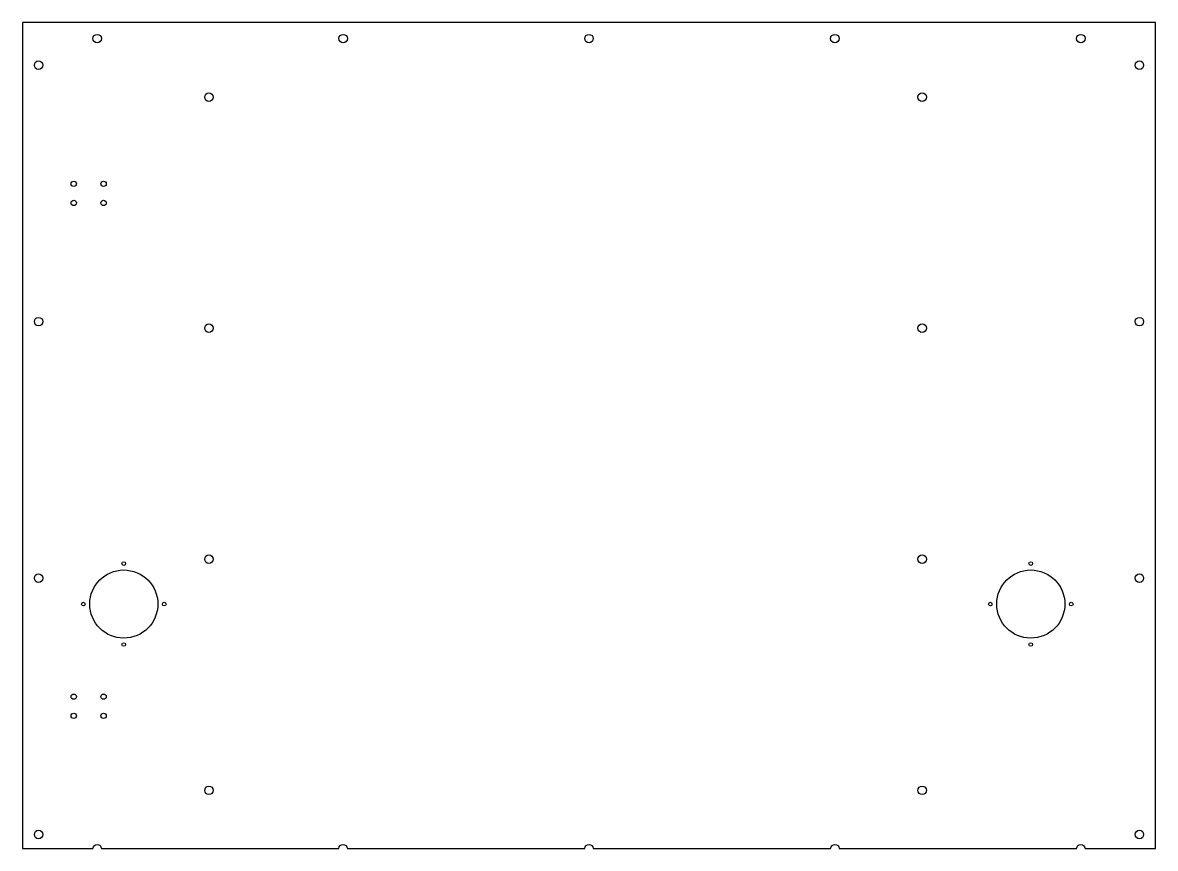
# Model space of a CAD drawing. Header units: millimetres. Extents: x 0 to 1064, y 0 to 776.
import ezdxf

# ---------------------------------------------------------------- set-up
doc = ezdxf.new("R2010")
doc.units = ezdxf.units.MM
doc.layers.add('CUT', color=7, linetype='CONTINUOUS')

msp = doc.modelspace()

# ---------------------------------------------------------------- linework, layer by layer
at = {"layer": 'CUT'}
msp.add_lwpolyline([(0, 0), (66, 0, -0.881917), (74, 0), (297, 0, -0.881917), (305, 0), (528, 0, -0.881917), (536, 0), (759, 0, -0.881917), (767, 0), (990, 0, -0.881917), (998, 0), (1064, 0), (1064, 775.7), (0, 775.7)], format="xyb", close=True, dxfattribs=at)
for centre, radius in [((70, 760.7), 4), ((301, 760.7), 4), ((532, 760.7), 4), ((763, 760.7), 4), ((994, 760.7), 4), ((15, 735.7), 4), ((1049, 735.7), 4), ((175, 705.7), 4), ((845, 705.7), 4), ((48, 624.3), 2.5), ((76, 624.3), 2.5), ((48, 606.3), 2.5), ((76, 606.3), 2.5), ((15, 494.8), 4), ((175, 488.6), 4), ((845, 488.6), 4), ((1049, 494.8), 4), ((95, 267.5), 1.7), ((175, 271.6), 4), ((845, 271.6), 4), ((947, 267.5), 1.7), ((15, 253.9), 4), ((95, 229.5), 32), ((947, 229.5), 32), ((1049, 253.9), 4), ((57, 229.5), 1.7), ((133, 229.5), 1.7), ((909, 229.5), 1.7), ((985, 229.5), 1.7), ((95, 191.5), 1.7), ((947, 191.5), 1.7), ((48, 142.5), 2.5), ((76, 142.5), 2.5), ((48, 124.5), 2.5), ((76, 124.5), 2.5), ((175, 54.5), 4), ((845, 54.5), 4), ((15, 13), 4), ((1049, 13), 4)]:
    msp.add_circle(centre, radius, dxfattribs=at)

doc.saveas('drawing.dxf')
